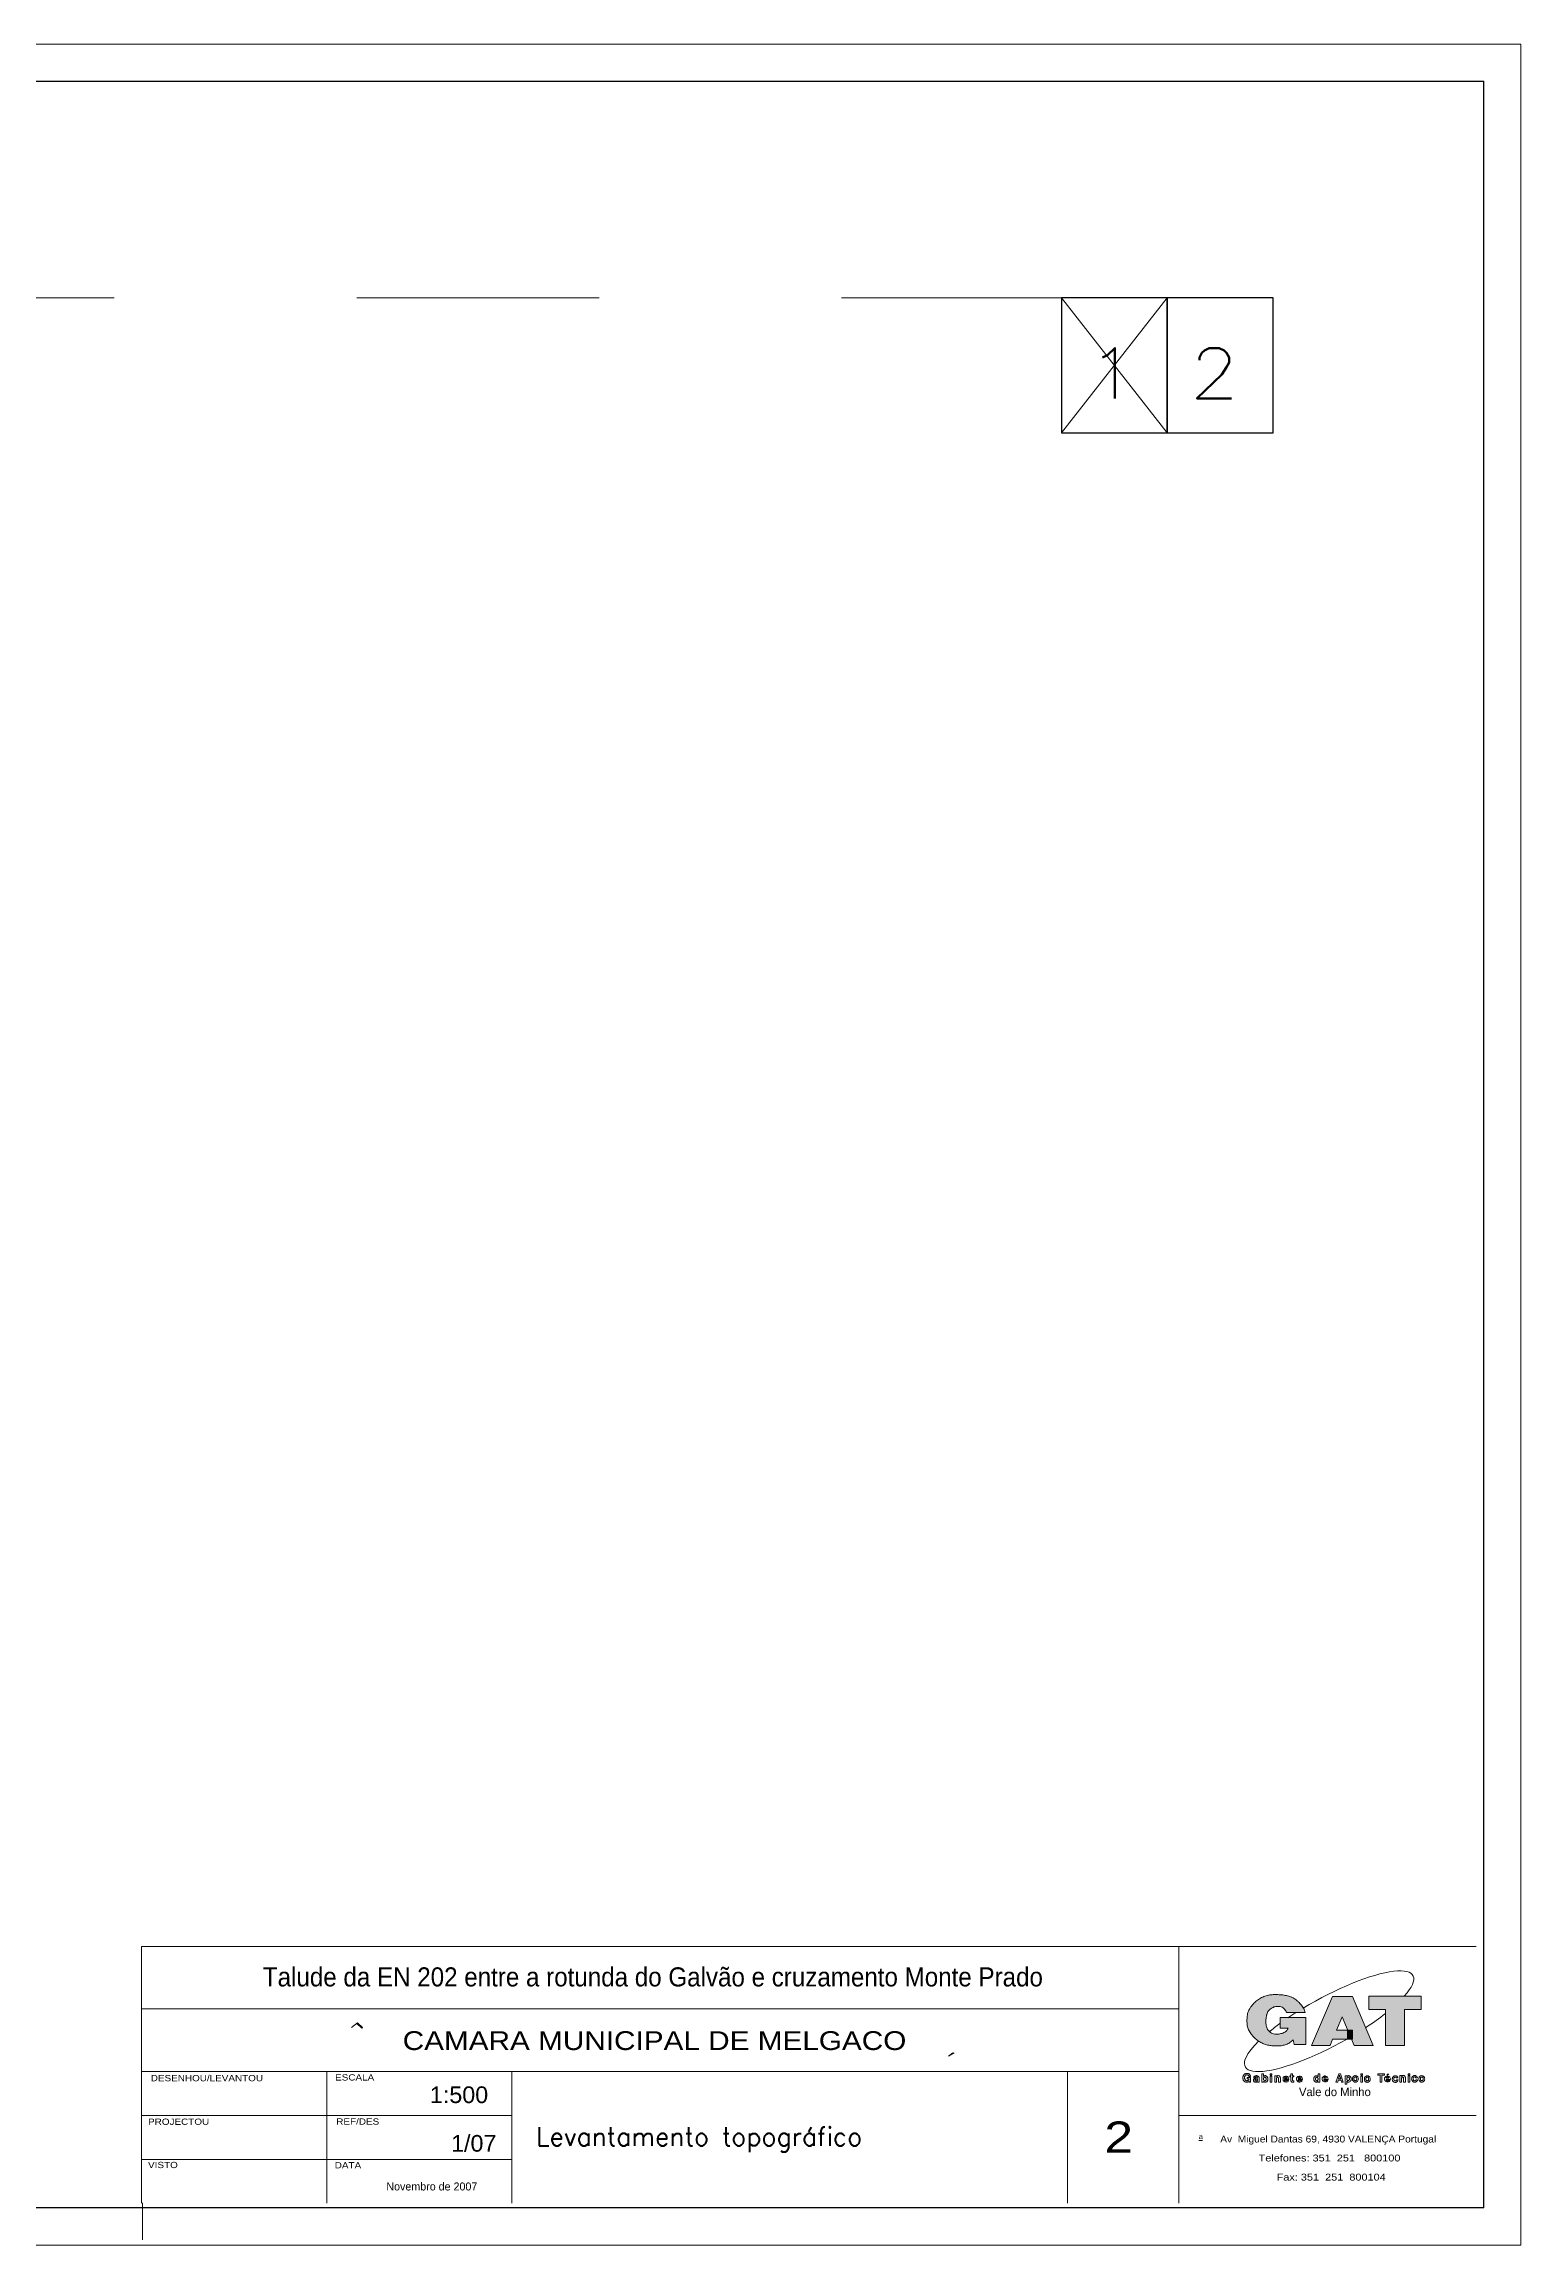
# Model space of a CAD drawing. Header units: millimetres. Extents: x -16 to 1007, y 828 to 1356.
# Drawn here: x 400.1 to 499.8, y 828 to 976.5 of the extents above; entities that cross this region are included whole.
import ezdxf
from ezdxf.enums import TextEntityAlignment as Align

# ---------------------------------------------------------------- set-up
doc = ezdxf.new("R2010")
doc.units = ezdxf.units.MM
doc.header["$LTSCALE"] = 4
for name, pattern in [('CONTINUOUS1', [0, 0, 0]), ('DASHED', [0.75, 0.5, -0.25]), ('DGN2', [8.182077, 4.091038, -4.091038])]:
    doc.linetypes.add(name, pattern=pattern)
doc.layers.get('0').update_dxf_attribs({"linetype": 'CONTINUOUS1', "lineweight": 0})
doc.layers.add('1', color=1, linetype='DASHED', lineweight=0, true_color=0xff0000)
for name, color, linetype, lineweight in [('Level 1', 7, 'Continuous', 0), ('Level 17', 7, 'Continuous', 0), ('Level 20', 7, 'Continuous', 0), ('Level 22', 7, 'Continuous', 0), ('Level 63', 7, 'Continuous', 0)]:
    doc.layers.add(name, color=color, linetype=linetype, lineweight=lineweight)
doc.styles.get("Standard").update_dxf_attribs({"font": 'txt_____.ttf'})
doc.styles.add('StyleArial', font='ARIAL.TTF')
doc.styles.add('Styledgn002', font='dgn002.shx')
doc.styles.add('Styledgn008', font='dgn008.shx')
doc.styles.add('Styledgn032', font='dgn032.shx')
doc.styles.add('Styledgn042', font='dgn042.shx')

# ---------------------------------------------------------------- blocks, each defined once
blk = doc.blocks.new('anonymous34')
at = {"layer": '1', "color": 7, "linetype": 'Continuous', "lineweight": 0}
for p, q in [((0, 4.55), (-7.14, -4.55)), ((-7.14, 4.55), (0, -4.55))]:
    blk.add_line(p, q, dxfattribs=at)
at = {"layer": '1', "color": 7, "linetype": 'Continuous', "lineweight": 30}
for points in [[(0, 4.55), (-7.14, 4.55), (-7.14, -4.55), (0, -4.55), (0, 4.55)], [(7.14, 4.55), (0, 4.55), (0, -4.55), (7.14, -4.55), (7.14, 4.55)]]:
    blk.add_lwpolyline(points, close=True, dxfattribs=at)
at = {"layer": '1', "color": 7, "linetype": 'Continuous', "lineweight": 30, "width": 1.146576}
for s, p in [('1', (-3.7, -2.23)), ('2', (3.17, -2.23))]:
    blk.add_text(s, height=3.4, dxfattribs=at).set_placement(p, align=Align.CENTER)
blk = doc.blocks.new('anonymous36')
at = {"layer": 'Level 22', "color": 5, "linetype": 'Continuous', "lineweight": 0, "true_color": 0x0000ff}
for p, q in [((0.56, 0.77), (0.56, 1.66)), ((-0.56, -1.66), (-0.56, 0.77)), ((-0.56, 0.77), (0.56, 0.77))]:
    blk.add_line(p, q, dxfattribs=at)

msp = doc.modelspace()

# ---------------------------------------------------------------- hatches: boundary and pattern name
at = {"layer": 'Level 22', "linetype": 'CONTINUOUS1', "true_color": 0xff0000}
msp.add_hatch(color=1, dxfattribs=at).paths.add_polyline_path([(485.2, 843.67), (485.18, 843.74), (485.17, 843.77), (485.15, 843.82), (485.12, 843.9), (485.08, 843.97), (485.04, 844.04), (485, 844.1), (484.95, 844.17), (484.89, 844.23), (484.84, 844.29), (484.78, 844.36), (484.75, 844.38), (484.72, 844.42), (484.66, 844.47), (484.59, 844.53), (484.53, 844.57), (484.46, 844.62), (484.39, 844.66), (484.32, 844.69), (484.25, 844.72), (484.24, 844.73), (484.16, 844.75), (484.09, 844.78), (484.01, 844.8), (483.93, 844.82), (483.85, 844.83), (483.77, 844.85), (483.75, 844.85), (483.69, 844.86), (483.61, 844.87), (483.53, 844.88), (483.45, 844.88), (483.36, 844.89), (483.28, 844.89), (483.25, 844.89), (483.2, 844.89), (483.12, 844.89), (483.04, 844.89), (482.96, 844.88), (482.88, 844.87), (482.8, 844.86), (482.75, 844.85), (482.72, 844.84), (482.64, 844.82), (482.56, 844.8), (482.48, 844.78), (482.41, 844.75), (482.33, 844.72), (482.26, 844.68), (482.25, 844.68), (482.18, 844.64), (482.11, 844.6), (482.04, 844.56), (481.98, 844.51), (481.91, 844.46), (481.85, 844.41), (481.82, 844.38), (481.79, 844.35), (481.73, 844.3), (481.68, 844.24), (481.62, 844.17), (481.57, 844.11), (481.53, 844.05), (481.48, 843.98), (481.47, 843.96), (481.44, 843.9), (481.4, 843.83), (481.36, 843.76), (481.33, 843.68), (481.31, 843.6), (481.3, 843.54), (481.3, 843.52), (481.29, 843.44), (481.28, 843.36), (481.27, 843.28), (481.26, 843.2), (481.25, 843.12), (481.26, 843.05), (481.27, 842.98), (481.27, 842.91), (481.28, 842.84), (481.29, 842.78), (481.29, 842.77), (481.3, 842.7), (481.32, 842.64), (481.35, 842.57), (481.38, 842.51), (481.41, 842.44), (481.45, 842.38), (481.46, 842.36), (481.49, 842.32), (481.53, 842.26), (481.57, 842.2), (481.61, 842.15), (481.65, 842.1), (481.7, 842.04), (481.75, 841.99), (481.8, 841.94), (481.81, 841.93), (481.85, 841.9), (481.91, 841.85), (481.96, 841.81), (482.02, 841.77), (482.08, 841.73), (482.14, 841.69), (482.2, 841.66), (482.24, 841.64), (482.26, 841.62), (482.33, 841.59), (482.39, 841.57), (482.46, 841.54), (482.53, 841.52), (482.59, 841.5), (482.66, 841.48), (482.73, 841.47), (482.74, 841.47), (482.8, 841.46), (482.87, 841.45), (482.94, 841.44), (483.01, 841.43), (483.08, 841.43), (483.15, 841.43), (483.22, 841.43), (483.24, 841.43), (483.29, 841.43), (483.36, 841.43), (483.43, 841.43), (483.5, 841.44), (483.57, 841.44), (483.64, 841.45), (483.71, 841.47), (483.75, 841.47), (483.78, 841.48), (483.85, 841.5), (483.92, 841.52), (483.99, 841.55), (484.05, 841.58), (484.11, 841.61), (484.17, 841.65), (484.23, 841.69), (484.25, 841.71), (484.28, 841.74), (484.33, 841.79), (484.38, 841.84), (484.45, 841.51), (485.25, 841.51), (485.25, 843.33), (483.5, 843.33), (483.5, 842.61), (484.05, 842.61), (484.01, 842.55), (483.97, 842.5), (483.95, 842.47), (483.93, 842.44), (483.88, 842.39), (483.82, 842.36), (483.75, 842.32), (483.69, 842.29), (483.64, 842.27), (483.62, 842.27), (483.56, 842.25), (483.49, 842.23), (483.42, 842.22), (483.35, 842.21), (483.28, 842.21), (483.21, 842.21), (483.14, 842.22), (483.06, 842.24), (482.99, 842.26), (482.93, 842.29), (482.86, 842.33), (482.83, 842.35), (482.8, 842.38), (482.75, 842.43), (482.7, 842.48), (482.66, 842.54), (482.63, 842.6), (482.61, 842.66), (482.6, 842.69), (482.59, 842.73), (482.57, 842.8), (482.56, 842.87), (482.55, 842.94), (482.55, 843.01), (482.55, 843.07), (482.55, 843.12), (482.55, 843.14), (482.55, 843.21), (482.56, 843.28), (482.57, 843.35), (482.58, 843.42), (482.59, 843.49), (482.6, 843.53), (482.61, 843.55), (482.63, 843.62), (482.65, 843.68), (482.68, 843.74), (482.73, 843.8), (482.73, 843.8), (482.79, 843.86), (482.84, 843.91), (482.9, 843.95), (482.96, 843.99), (483.03, 844.02), (483.09, 844.05), (483.15, 844.07), (483.21, 844.08), (483.25, 844.09), (483.28, 844.09), (483.35, 844.09), (483.42, 844.09), (483.5, 844.08), (483.57, 844.06), (483.64, 844.03), (483.7, 844), (483.76, 843.95), (483.8, 843.9), (483.8, 843.9), (483.84, 843.84), (483.88, 843.78), (483.91, 843.72), (483.95, 843.67), (485.2, 843.67)])
at = {"layer": 'Level 22', "linetype": 'CONTINUOUS1', "true_color": 0xffff00}
for points in [[(487.7, 843.39), (488.5, 841.45), (489.78, 841.45), (488.4, 844.76), (487.05, 844.76), (485.63, 841.45), (486.88, 841.45), (487.03, 841.87), (488.3, 841.87), (488.3, 841.87), (488.05, 842.48), (487.3, 842.48)], [(488.05, 842.48), (488.39, 842.48), (488.39, 841.87), (488.05, 841.87)]]:
    msp.add_hatch(color=2, dxfattribs=at).paths.add_polyline_path(points)
at = {"layer": 'Level 22', "linetype": 'CONTINUOUS1', "true_color": 0x00ff00}
msp.add_hatch(color=3, dxfattribs=at).paths.add_polyline_path([(489.49, 844.78), (493.02, 844.78), (493.02, 843.89), (491.89, 843.89), (491.89, 841.46), (490.62, 841.46), (490.62, 843.89), (489.49, 843.89)])

# ---------------------------------------------------------------- linework, layer by layer
at = {"layer": '1', "linetype": 'DGN2', "lineweight": 0}
msp.add_line((388.45, 959.36), (483.03, 959.36), dxfattribs=at)
at = {"layer": 'Level 1', "color": 7, "linetype": 'Continuous', "lineweight": 0}
msp.add_line((406.72, 828.34), (406.72, 829.53), dxfattribs=at)
at = {"layer": 'Level 17', "color": 7, "linetype": 'Continuous', "lineweight": 0}
for p, q in [((499.76, 976.49), (-16.2, 976.49)), ((499.76, 827.99), (499.76, 976.49))]:
    msp.add_line(p, q, dxfattribs=at)
msp.add_lwpolyline([(499.76, 827.99), (-16.2, 827.99)], dxfattribs=at)
at = {"layer": 'Level 20', "color": 7, "linetype": 'Continuous', "lineweight": 0}
msp.add_line((499.76, 827.99), (499.76, 976.49), dxfattribs=at)
at = {"layer": 'Level 22', "color": 7, "linetype": 'Continuous', "lineweight": 30}
for p in [(194.76, 973.99), (497.26, 830.49)]:
    msp.add_line(p, (497.26, 973.99), dxfattribs=at)
at = {"layer": 'Level 22', "color": 7, "linetype": 'Continuous', "lineweight": 13}
for p, q in [((406.66, 848.14), (496.73, 848.14)), ((406.66, 830.82), (406.66, 848.14)), ((420.83, 842.66), (421.24, 842.98)), ((421.19, 842.94), (421.53, 842.63)), ((421.24, 842.98), (421.58, 842.66)), ((421.53, 842.63), (421.57, 842.67)), ((461.13, 840.74), (461.41, 840.96)), ((461.13, 840.74), (461.5, 840.95))]:
    msp.add_line(p, q, dxfattribs=at)
at = {"layer": 'Level 22', "color": 7, "linetype": 'Continuous', "lineweight": 0}
for p, q in [((476.66, 830.82), (476.66, 848.14)), ((406.66, 843.92), (476.66, 843.92)), ((406.66, 839.69), (476.66, 839.69)), ((419.16, 830.82), (419.16, 839.69)), ((431.66, 830.82), (431.66, 839.69)), ((469.16, 830.82), (469.16, 839.69)), ((481.39, 839.03), (481.41, 839.06)), ((481.39, 839.02), (481.39, 839.03)), ((490.72, 839.52), (490.72, 839.44)), ((490.72, 839.44), (490.85, 839.52)), ((490.72, 839.52), (490.85, 839.52)), ((481.25, 838.97), (481.26, 838.97)), ((481.26, 838.97), (481.29, 838.98)), ((481.29, 838.98), (481.31, 838.98)), ((481.31, 838.98), (481.32, 838.98)), ((481.32, 838.98), (481.33, 838.99)), ((481.33, 838.99), (481.34, 838.99)), ((481.34, 838.99), (481.35, 839)), ((481.35, 839), (481.36, 839.01)), ((481.36, 839.01), (481.38, 839.02)), ((481.38, 839.02), (481.39, 839.02)), ((406.66, 836.73), (431.66, 836.73)), ((476.66, 836.73), (496.73, 836.73)), ((478.02, 835.05), (478.27, 835.05)), ((406.66, 833.77), (431.66, 833.77))]:
    msp.add_line(p, q, dxfattribs=at)
at = {"layer": 'Level 22', "color": 5, "linetype": 'Continuous', "lineweight": 0, "true_color": 0x0000ff}
for p, q in [((489.49, 843.89), (489.49, 844.78)), ((490.62, 843.89), (489.49, 843.89)), ((490.62, 841.46), (490.62, 843.89))]:
    msp.add_line(p, q, dxfattribs=at)
at = {"layer": 'Level 22', "color": 1, "linetype": 'Continuous', "lineweight": 0, "true_color": 0xff0000}
msp.add_lwpolyline([(485.2, 843.67), (485.18, 843.74), (485.17, 843.77), (485.15, 843.82), (485.12, 843.9), (485.08, 843.97), (485.04, 844.04), (485, 844.1), (484.95, 844.17), (484.89, 844.23), (484.84, 844.29), (484.78, 844.36), (484.75, 844.38), (484.72, 844.42), (484.66, 844.47), (484.59, 844.53), (484.53, 844.57), (484.46, 844.62), (484.39, 844.66), (484.32, 844.69), (484.25, 844.72), (484.24, 844.73), (484.16, 844.75), (484.09, 844.78), (484.01, 844.8), (483.93, 844.82), (483.85, 844.83), (483.77, 844.85), (483.75, 844.85), (483.69, 844.86), (483.61, 844.87), (483.53, 844.88), (483.45, 844.88), (483.36, 844.89), (483.28, 844.89), (483.25, 844.89), (483.2, 844.89), (483.12, 844.89), (483.04, 844.89), (482.96, 844.88), (482.88, 844.87), (482.8, 844.86), (482.75, 844.85), (482.72, 844.84), (482.64, 844.82), (482.56, 844.8), (482.48, 844.78), (482.41, 844.75), (482.33, 844.72), (482.26, 844.68), (482.25, 844.68), (482.18, 844.64), (482.11, 844.6), (482.04, 844.56), (481.98, 844.51), (481.91, 844.46), (481.85, 844.41), (481.82, 844.38), (481.79, 844.35), (481.73, 844.3), (481.68, 844.24), (481.62, 844.17), (481.57, 844.11), (481.53, 844.05), (481.48, 843.98), (481.47, 843.96), (481.44, 843.9), (481.4, 843.83), (481.36, 843.76), (481.33, 843.68), (481.31, 843.6), (481.3, 843.54), (481.3, 843.52), (481.29, 843.44), (481.28, 843.36), (481.27, 843.28), (481.26, 843.2), (481.25, 843.12), (481.25, 843.12), (481.25, 843.12), (481.25, 843.12), (481.26, 843.05), (481.27, 842.98), (481.27, 842.91), (481.28, 842.84), (481.29, 842.78), (481.29, 842.77), (481.3, 842.7), (481.32, 842.64), (481.35, 842.57), (481.38, 842.51), (481.41, 842.44), (481.45, 842.38), (481.46, 842.36), (481.49, 842.32), (481.53, 842.26), (481.57, 842.2), (481.61, 842.15), (481.65, 842.1), (481.7, 842.04), (481.75, 841.99), (481.8, 841.94), (481.81, 841.93), (481.85, 841.9), (481.91, 841.85), (481.96, 841.81), (482.02, 841.77), (482.08, 841.73), (482.14, 841.69), (482.2, 841.66), (482.24, 841.64), (482.26, 841.62), (482.33, 841.59), (482.39, 841.57), (482.46, 841.54), (482.53, 841.52), (482.59, 841.5), (482.66, 841.48), (482.73, 841.47), (482.74, 841.47), (482.8, 841.46), (482.87, 841.45), (482.94, 841.44), (483.01, 841.43), (483.08, 841.43), (483.15, 841.43), (483.22, 841.43), (483.24, 841.43), (483.29, 841.43), (483.36, 841.43), (483.43, 841.43), (483.5, 841.44), (483.57, 841.44), (483.64, 841.45), (483.71, 841.47), (483.75, 841.47), (483.78, 841.48), (483.85, 841.5), (483.92, 841.52), (483.99, 841.55), (484.05, 841.58), (484.11, 841.61), (484.17, 841.65), (484.23, 841.69), (484.25, 841.71), (484.28, 841.74), (484.33, 841.79), (484.38, 841.84), (484.38, 841.84), (484.38, 841.84), (484.38, 841.84), (484.45, 841.51), (485.25, 841.51), (485.25, 843.33), (483.5, 843.33), (483.5, 842.61), (484.05, 842.61), (484.01, 842.55), (483.97, 842.5), (483.95, 842.47), (483.93, 842.44), (483.88, 842.39), (483.82, 842.36), (483.75, 842.32), (483.69, 842.29), (483.64, 842.27), (483.62, 842.27), (483.56, 842.25), (483.49, 842.23), (483.42, 842.22), (483.35, 842.21), (483.28, 842.21), (483.21, 842.21), (483.14, 842.22), (483.06, 842.24), (482.99, 842.26), (482.93, 842.29), (482.86, 842.33), (482.83, 842.35), (482.8, 842.38), (482.75, 842.43), (482.7, 842.48), (482.66, 842.54), (482.63, 842.6), (482.61, 842.66), (482.6, 842.69), (482.59, 842.73), (482.57, 842.8), (482.56, 842.87), (482.55, 842.94), (482.55, 843.01), (482.55, 843.07), (482.55, 843.12), (482.55, 843.14), (482.55, 843.21), (482.56, 843.28), (482.57, 843.35), (482.58, 843.42), (482.59, 843.49), (482.6, 843.53), (482.61, 843.55), (482.63, 843.62), (482.65, 843.68), (482.68, 843.74), (482.73, 843.8), (482.73, 843.8), (482.79, 843.86), (482.84, 843.91), (482.9, 843.95), (482.96, 843.99), (483.03, 844.02), (483.09, 844.05), (483.15, 844.07), (483.21, 844.08), (483.25, 844.09), (483.28, 844.09), (483.35, 844.09), (483.42, 844.09), (483.5, 844.08), (483.57, 844.06), (483.64, 844.03), (483.7, 844), (483.76, 843.95), (483.8, 843.9), (483.8, 843.9), (483.84, 843.84), (483.88, 843.78), (483.91, 843.72), (483.95, 843.67), (483.95, 843.67), (483.95, 843.67), (483.95, 843.67), (485.2, 843.67)], close=True, dxfattribs=at)
at = {"layer": 'Level 22', "color": 2, "linetype": 'Continuous', "lineweight": 0, "true_color": 0xffff00}
for points in [[(487.7, 843.39), (488.5, 841.45), (489.78, 841.45), (488.4, 844.76), (487.05, 844.76), (485.63, 841.45), (486.88, 841.45), (487.03, 841.87), (488.3, 841.87), (488.3, 841.87), (488.05, 842.48), (487.3, 842.48)], [(488.05, 842.48), (488.39, 842.48), (488.39, 841.87), (488.05, 841.87), (488.05, 842.48)]]:
    msp.add_lwpolyline(points, close=True, dxfattribs=at)
at = {"layer": 'Level 22', "color": 3, "linetype": 'Continuous', "lineweight": 0, "true_color": 0x00ff00}
msp.add_lwpolyline([(489.49, 844.78), (493.02, 844.78), (493.02, 843.89), (491.89, 843.89), (491.89, 841.46), (490.62, 841.46), (490.62, 843.89), (489.49, 843.89)], close=True, dxfattribs=at)
at = {"layer": 'Level 22', "color": 7, "linetype": 'Continuous', "lineweight": 0}
for points in [[(481.25, 839.57), (481.2, 839.56), (481.18, 839.56), (481.17, 839.55), (481.14, 839.55), (481.14, 839.54), (481.12, 839.53), (481.11, 839.52), (481.1, 839.51), (481.09, 839.51), (481.06, 839.48), (481.05, 839.46), (481.04, 839.45), (481.03, 839.43), (481.02, 839.41), (481.01, 839.38), (481, 839.36), (480.99, 839.33), (480.99, 839.31), (480.98, 839.28), (480.98, 839.27)], [(480.98, 839.27), (480.98, 839.25), (480.99, 839.23), (480.99, 839.2), (481, 839.19), (481, 839.17), (481.01, 839.15), (481.02, 839.13), (481.02, 839.11), (481.03, 839.1), (481.05, 839.07), (481.06, 839.07), (481.09, 839.03), (481.1, 839.02), (481.12, 839.01), (481.14, 839), (481.14, 838.99), (481.16, 838.99), (481.17, 838.98), (481.18, 838.98), (481.2, 838.98), (481.23, 838.97), (481.25, 838.97)], [(481.25, 839.48), (481.24, 839.48), (481.22, 839.47), (481.2, 839.46), (481.18, 839.46), (481.18, 839.45), (481.17, 839.44), (481.16, 839.43), (481.15, 839.43), (481.14, 839.41), (481.13, 839.38), (481.12, 839.37), (481.12, 839.35), (481.11, 839.33), (481.11, 839.32), (481.11, 839.3), (481.11, 839.29), (481.11, 839.28)], [(481.25, 839.07), (481.24, 839.07), (481.22, 839.08), (481.2, 839.09), (481.18, 839.1), (481.18, 839.1), (481.17, 839.11), (481.16, 839.12), (481.15, 839.12), (481.14, 839.15), (481.13, 839.17), (481.12, 839.19), (481.12, 839.2), (481.11, 839.22), (481.11, 839.24), (481.11, 839.25), (481.11, 839.27), (481.11, 839.28)], [(481.26, 839.57), (481.24, 839.57)], [(481.25, 839.48), (481.27, 839.48), (481.3, 839.47), (481.32, 839.46), (481.35, 839.45), (481.35, 839.44), (481.36, 839.43), (481.38, 839.42), (481.39, 839.4), (481.39, 839.37)], [(481.25, 839.07), (481.27, 839.07), (481.3, 839.08), (481.31, 839.08), (481.33, 839.09), (481.35, 839.11), (481.36, 839.11), (481.38, 839.13), (481.39, 839.14), (481.4, 839.17), (481.4, 839.18), (481.41, 839.2)], [(481.26, 839.57), (481.28, 839.57), (481.32, 839.56), (481.34, 839.56), (481.37, 839.55), (481.38, 839.55), (481.39, 839.54), (481.41, 839.53), (481.43, 839.51), (481.43, 839.51), (481.44, 839.5), (481.45, 839.49), (481.47, 839.47), (481.48, 839.46), (481.49, 839.42), (481.5, 839.41), (481.5, 839.4), (481.51, 839.37)], [(481.41, 839.06), (481.42, 838.98), (481.51, 838.98), (481.51, 839.29), (481.27, 839.29), (481.27, 839.2), (481.41, 839.2)], [(481.39, 839.37), (481.51, 839.37)], [(481.83, 839.27), (481.83, 839.29), (481.84, 839.31), (481.85, 839.32), (481.87, 839.33), (481.89, 839.33), (481.9, 839.33), (481.92, 839.33), (481.93, 839.33), (481.95, 839.32), (481.96, 839.3), (481.97, 839.29), (481.97, 839.27), (481.96, 839.26), (481.95, 839.25), (481.94, 839.24), (481.93, 839.24), (481.91, 839.24), (481.89, 839.24), (481.86, 839.24), (481.84, 839.24), (481.83, 839.23), (481.8, 839.22), (481.78, 839.21), (481.76, 839.2), (481.74, 839.19), (481.72, 839.17), (481.71, 839.15), (481.7, 839.13), (481.7, 839.1), (481.7, 839.08), (481.71, 839.07), (481.72, 839.05), (481.73, 839.03), (481.74, 839.02), (481.76, 839.01), (481.77, 838.99), (481.79, 838.98)], [(481.73, 839.28), (481.73, 839.3), (481.74, 839.33), (481.76, 839.35), (481.77, 839.37), (481.79, 839.38), (481.82, 839.4), (481.85, 839.41), (481.88, 839.42), (481.9, 839.42), (481.93, 839.42), (481.94, 839.41), (481.96, 839.41), (481.98, 839.4), (482, 839.39), (482.02, 839.38), (482.03, 839.37), (482.05, 839.35), (482.06, 839.34), (482.07, 839.32), (482.08, 839.3), (482.08, 839.28), (482.08, 839.27), (482.08, 839.26)], [(481.73, 839.28), (481.83, 839.27)], [(481.79, 838.98), (481.81, 838.98), (481.84, 838.97), (481.86, 838.97), (481.89, 838.97), (481.92, 838.98), (481.94, 839), (481.96, 839.01), (481.98, 839.03)], [(481.86, 839.16), (481.85, 839.16), (481.84, 839.15), (481.82, 839.14), (481.82, 839.13), (481.81, 839.11), (481.82, 839.09), (481.82, 839.08), (481.83, 839.07), (481.85, 839.07), (481.86, 839.06), (481.88, 839.06), (481.9, 839.06), (481.93, 839.07), (481.94, 839.08), (481.96, 839.1), (481.97, 839.11), (481.97, 839.13)], [(481.86, 839.16), (481.96, 839.19)], [(481.98, 839.2), (481.97, 839.19), (481.96, 839.19)], [(481.98, 839.2), (481.97, 839.13)], [(481.98, 839.03), (481.98, 838.98), (482.1, 838.98)], [(482.08, 839.26), (482.08, 839.02)], [(482.27, 839.55), (482.27, 838.98), (482.38, 838.98), (482.39, 839.02)], [(482.27, 839.55), (482.38, 839.55), (482.38, 839.35)], [(482.38, 839.35), (482.39, 839.36), (482.39, 839.37), (482.42, 839.39), (482.43, 839.4), (482.44, 839.4), (482.45, 839.41), (482.47, 839.41), (482.49, 839.42), (482.51, 839.42), (482.53, 839.41), (482.55, 839.41), (482.58, 839.39), (482.59, 839.39), (482.6, 839.37)], [(482.47, 839.32), (482.48, 839.32), (482.5, 839.31), (482.52, 839.3), (482.52, 839.3), (482.53, 839.29), (482.54, 839.28), (482.55, 839.26), (482.56, 839.24), (482.56, 839.23), (482.56, 839.2), (482.56, 839.2), (482.56, 839.19), (482.56, 839.19), (482.56, 839.15), (482.56, 839.14), (482.55, 839.13), (482.55, 839.12), (482.54, 839.11), (482.54, 839.11), (482.52, 839.08), (482.5, 839.07), (482.48, 839.07), (482.48, 839.07), (482.47, 839.07), (482.45, 839.07), (482.44, 839.08), (482.41, 839.11), (482.4, 839.12), (482.4, 839.13), (482.39, 839.14), (482.39, 839.16), (482.39, 839.18), (482.39, 839.19), (482.39, 839.19), (482.39, 839.2), (482.39, 839.2), (482.39, 839.2), (482.39, 839.21), (482.39, 839.23), (482.39, 839.24), (482.4, 839.26), (482.4, 839.27), (482.42, 839.29), (482.44, 839.3), (482.45, 839.31), (482.47, 839.32)], [(482.68, 839.23), (482.68, 839.21), (482.68, 839.2), (482.68, 839.2), (482.68, 839.19), (482.68, 839.18), (482.68, 839.18), (482.68, 839.17), (482.68, 839.14), (482.67, 839.12), (482.67, 839.11), (482.66, 839.09), (482.65, 839.07), (482.64, 839.05), (482.62, 839.02), (482.6, 839.01), (482.58, 839), (482.57, 838.99), (482.56, 838.99), (482.56, 838.98), (482.54, 838.98), (482.51, 838.98), (482.5, 838.98), (482.47, 838.98), (482.45, 838.98), (482.44, 838.99), (482.43, 838.99), (482.42, 839), (482.41, 839.01), (482.39, 839.02)], [(482.6, 839.37), (482.62, 839.36), (482.63, 839.35), (482.63, 839.35), (482.64, 839.34), (482.64, 839.33), (482.64, 839.33), (482.65, 839.32), (482.65, 839.31), (482.66, 839.3), (482.66, 839.29), (482.67, 839.28), (482.67, 839.26), (482.68, 839.24), (482.68, 839.24), (482.68, 839.23)], [(482.84, 839.45), (482.95, 839.45), (482.95, 839.54), (482.84, 839.54), (482.84, 839.45)], [(482.84, 838.97), (482.84, 839.39), (482.95, 839.39), (482.95, 838.97), (482.84, 838.97)], [(483.14, 838.97), (483.14, 839.4), (483.25, 839.4)], [(483.14, 838.97), (483.26, 838.97), (483.26, 839.22)], [(483.52, 839.23), (483.52, 839.26), (483.52, 839.28), (483.51, 839.3), (483.51, 839.32), (483.5, 839.34), (483.49, 839.36), (483.48, 839.37), (483.47, 839.39), (483.45, 839.4), (483.45, 839.4), (483.44, 839.4), (483.42, 839.41), (483.41, 839.41), (483.38, 839.42), (483.37, 839.42), (483.37, 839.42), (483.36, 839.42), (483.33, 839.41), (483.31, 839.4), (483.3, 839.4), (483.29, 839.39), (483.25, 839.36)], [(483.25, 839.36), (483.25, 839.4)], [(483.26, 839.22), (483.26, 839.22), (483.26, 839.23), (483.26, 839.23), (483.27, 839.26), (483.27, 839.27), (483.28, 839.27), (483.28, 839.28), (483.3, 839.31), (483.31, 839.31), (483.33, 839.31), (483.33, 839.31), (483.33, 839.31), (483.34, 839.31), (483.35, 839.31), (483.36, 839.31), (483.38, 839.28), (483.39, 839.27), (483.4, 839.25), (483.4, 839.23), (483.4, 839.22), (483.4, 839.22)], [(483.52, 838.97), (483.4, 838.97), (483.4, 839.22)], [(483.52, 838.97), (483.52, 839.23)], [(483.72, 839.29), (483.7, 839.26), (483.7, 839.21), (483.7, 839.17), (483.7, 839.13), (483.72, 839.09), (483.74, 839.06), (483.77, 839.03), (483.8, 839), (483.84, 838.99), (483.88, 838.98), (483.92, 838.98), (483.96, 838.99), (484, 839.01), (484.04, 839.03), (484.06, 839.06), (484.08, 839.09)], [(483.72, 839.29), (483.75, 839.33), (483.78, 839.35), (483.82, 839.37), (483.86, 839.39), (483.9, 839.39), (483.94, 839.38), (483.98, 839.36)], [(483.8, 839.15), (484.09, 839.15)], [(483.98, 839.1), (483.96, 839.09), (483.95, 839.08), (483.94, 839.07), (483.91, 839.06), (483.89, 839.06), (483.87, 839.06), (483.86, 839.06), (483.84, 839.08), (483.83, 839.09), (483.82, 839.1), (483.81, 839.12), (483.8, 839.14), (483.8, 839.15)], [(483.98, 839.23), (483.97, 839.25), (483.97, 839.27), (483.95, 839.28), (483.94, 839.3), (483.92, 839.31), (483.91, 839.31), (483.89, 839.31), (483.88, 839.31), (483.87, 839.31), (483.86, 839.31), (483.85, 839.3), (483.84, 839.3), (483.83, 839.29), (483.83, 839.28), (483.82, 839.27), (483.81, 839.26), (483.81, 839.24), (483.81, 839.23)], [(483.81, 839.23), (483.98, 839.23)], [(483.98, 839.36), (484.01, 839.35)], [(483.98, 839.1), (484.08, 839.09)], [(484.01, 839.35), (484.04, 839.31), (484.06, 839.28), (484.08, 839.24), (484.09, 839.19), (484.09, 839.15)], [(484.23, 839.33), (484.17, 839.33), (484.17, 839.4), (484.23, 839.4), (484.23, 839.54)], [(484.23, 839.33), (484.23, 839.07)], [(484.23, 839.07), (484.24, 839.05), (484.24, 839.04), (484.25, 839.02), (484.25, 839.01), (484.27, 839), (484.28, 838.99), (484.3, 838.98), (484.33, 838.97)], [(484.24, 839.54), (484.34, 839.54), (484.34, 839.4), (484.42, 839.4), (484.42, 839.33), (484.34, 839.33), (484.34, 839.13)], [(484.4, 839.06), (484.38, 839.06), (484.37, 839.07), (484.36, 839.08), (484.35, 839.09), (484.34, 839.11), (484.34, 839.13)], [(484.4, 839.06), (484.43, 839.06)], [(484.43, 839.06), (484.43, 838.97)], [(484.64, 839.29), (484.62, 839.26), (484.62, 839.21), (484.62, 839.17), (484.62, 839.13), (484.64, 839.09), (484.66, 839.06), (484.69, 839.03), (484.72, 839.01), (484.76, 838.99), (484.8, 838.98), (484.84, 838.98), (484.88, 838.99), (484.92, 839.01), (484.96, 839.03), (484.98, 839.06), (485, 839.09)], [(484.64, 839.29), (484.67, 839.33), (484.7, 839.35), (484.74, 839.37), (484.78, 839.39), (484.82, 839.39), (484.86, 839.38), (484.9, 839.36)], [(484.72, 839.15), (485.01, 839.15)], [(484.9, 839.1), (484.88, 839.09), (484.87, 839.08), (484.86, 839.07), (484.83, 839.06), (484.81, 839.06), (484.79, 839.06), (484.78, 839.06), (484.76, 839.08), (484.75, 839.09), (484.74, 839.1), (484.73, 839.12), (484.72, 839.14), (484.72, 839.15)], [(484.9, 839.23), (484.89, 839.25), (484.89, 839.27), (484.87, 839.28), (484.86, 839.3), (484.84, 839.31), (484.83, 839.31), (484.81, 839.31), (484.8, 839.31), (484.79, 839.31), (484.78, 839.31), (484.77, 839.3), (484.76, 839.3), (484.75, 839.29), (484.75, 839.28), (484.74, 839.27), (484.73, 839.26), (484.73, 839.24), (484.73, 839.23)], [(484.73, 839.23), (484.9, 839.23)], [(484.9, 839.36), (484.93, 839.35)], [(484.9, 839.1), (485, 839.09)], [(484.93, 839.35), (484.96, 839.31), (484.98, 839.28), (485, 839.24), (485.01, 839.19), (485.01, 839.15)], [(485.85, 839.37), (485.85, 839.36), (485.84, 839.35), (485.83, 839.35), (485.83, 839.34), (485.82, 839.33), (485.81, 839.33), (485.81, 839.32), (485.81, 839.31), (485.8, 839.3), (485.8, 839.29), (485.79, 839.28), (485.79, 839.26), (485.78, 839.24), (485.78, 839.24), (485.78, 839.23)], [(485.78, 839.23), (485.78, 839.21), (485.78, 839.2), (485.78, 839.2), (485.78, 839.19), (485.78, 839.18), (485.78, 839.18), (485.78, 839.17), (485.78, 839.14), (485.79, 839.12), (485.79, 839.11), (485.8, 839.09), (485.81, 839.07), (485.82, 839.05), (485.84, 839.02), (485.86, 839.01), (485.88, 839), (485.89, 838.99), (485.89, 838.99), (485.9, 838.98), (485.92, 838.98), (485.95, 838.98), (485.96, 838.98), (485.99, 838.98), (486.01, 838.98), (486.02, 838.99), (486.03, 838.99), (486.04, 839), (486.05, 839.01), (486.07, 839.02)], [(485.85, 839.37), (485.88, 839.39), (485.89, 839.4), (485.92, 839.41), (485.93, 839.41), (485.96, 839.41), (485.98, 839.41), (486.01, 839.41), (486.02, 839.4), (486.04, 839.39), (486.06, 839.37), (486.07, 839.36), (486.08, 839.35)], [(485.99, 839.32), (485.98, 839.32), (485.96, 839.31), (485.94, 839.3), (485.94, 839.3), (485.93, 839.29), (485.92, 839.28), (485.91, 839.26), (485.9, 839.24), (485.9, 839.23), (485.89, 839.2), (485.89, 839.2), (485.89, 839.19), (485.89, 839.19), (485.9, 839.15), (485.9, 839.14), (485.91, 839.13), (485.91, 839.12), (485.92, 839.11), (485.92, 839.11), (485.94, 839.08), (485.96, 839.07), (485.98, 839.07), (485.98, 839.07), (485.99, 839.07), (486.01, 839.07), (486.02, 839.08), (486.05, 839.11), (486.06, 839.12), (486.06, 839.13), (486.06, 839.14), (486.07, 839.16), (486.07, 839.18), (486.07, 839.19), (486.07, 839.19), (486.07, 839.2), (486.07, 839.2), (486.07, 839.2), (486.07, 839.21), (486.07, 839.23), (486.06, 839.24), (486.06, 839.26), (486.06, 839.27), (486.04, 839.29), (486.02, 839.3), (486.01, 839.31), (485.99, 839.32)], [(486.18, 839.55), (486.18, 838.98), (486.08, 838.98), (486.07, 839.02)], [(486.18, 839.55), (486.08, 839.55), (486.08, 839.35)], [(486.37, 839.3), (486.35, 839.27), (486.35, 839.22), (486.35, 839.18), (486.35, 839.14), (486.37, 839.1), (486.39, 839.07), (486.42, 839.04), (486.45, 839.02), (486.49, 839), (486.53, 838.99), (486.57, 838.99), (486.61, 839), (486.65, 839.02), (486.68, 839.04), (486.71, 839.07), (486.73, 839.11)], [(486.37, 839.3), (486.4, 839.34), (486.43, 839.37), (486.47, 839.38), (486.51, 839.4), (486.55, 839.4), (486.59, 839.39), (486.63, 839.37)], [(486.45, 839.16), (486.74, 839.16)], [(486.63, 839.11), (486.61, 839.1), (486.6, 839.09), (486.59, 839.08), (486.56, 839.07), (486.54, 839.07), (486.52, 839.07), (486.51, 839.07), (486.49, 839.09), (486.48, 839.1), (486.47, 839.11), (486.46, 839.13), (486.45, 839.15), (486.45, 839.16)], [(486.63, 839.24), (486.62, 839.26), (486.62, 839.28), (486.6, 839.29), (486.59, 839.31), (486.57, 839.32), (486.56, 839.33), (486.54, 839.33), (486.53, 839.33), (486.52, 839.32), (486.51, 839.32), (486.5, 839.31), (486.49, 839.31), (486.48, 839.3), (486.47, 839.29), (486.47, 839.28), (486.46, 839.27), (486.46, 839.25), (486.46, 839.24)], [(486.46, 839.24), (486.63, 839.24)], [(486.63, 839.37), (486.66, 839.36)], [(486.63, 839.11), (486.73, 839.11)], [(486.66, 839.36), (486.69, 839.33), (486.71, 839.29), (486.73, 839.25), (486.74, 839.2), (486.74, 839.16)], [(487.27, 838.98), (487.46, 839.55), (487.59, 839.55), (487.77, 838.98), (487.65, 838.98), (487.62, 839.11), (487.43, 839.11), (487.39, 838.98), (487.27, 838.98)], [(487.52, 839.45), (487.45, 839.2), (487.6, 839.2), (487.52, 839.45)], [(487.89, 838.84), (487.89, 839.41), (488, 839.41), (488.01, 839.37)], [(487.89, 838.84), (488, 838.84), (488, 839.04)], [(488.22, 839.02), (488.21, 839.01), (488.2, 839), (488.19, 839), (488.18, 838.99), (488.14, 838.98), (488.14, 838.98), (488.12, 838.98), (488.1, 838.98), (488.09, 838.98), (488.08, 838.98), (488.07, 838.98), (488.06, 838.99), (488.05, 838.99), (488.04, 839), (488.03, 839.01), (488.02, 839.02), (488.01, 839.02), (488.01, 839.03), (488, 839.04)], [(488.3, 839.16), (488.3, 839.18), (488.3, 839.19), (488.3, 839.2), (488.3, 839.2), (488.3, 839.21), (488.3, 839.21), (488.3, 839.22), (488.3, 839.25), (488.29, 839.27), (488.29, 839.28), (488.28, 839.3), (488.27, 839.32), (488.26, 839.34), (488.24, 839.37), (488.22, 839.38), (488.2, 839.39), (488.19, 839.4), (488.18, 839.4), (488.18, 839.41), (488.16, 839.41), (488.13, 839.42), (488.12, 839.42), (488.09, 839.41), (488.07, 839.41), (488.06, 839.4), (488.05, 839.4), (488.04, 839.39), (488.03, 839.38), (488.01, 839.37)], [(488.09, 839.07), (488.1, 839.07), (488.12, 839.08), (488.14, 839.09), (488.14, 839.09), (488.15, 839.11), (488.16, 839.11), (488.17, 839.13), (488.18, 839.15), (488.18, 839.16), (488.18, 839.19), (488.18, 839.2), (488.18, 839.2), (488.18, 839.2), (488.18, 839.24), (488.18, 839.25), (488.17, 839.26), (488.17, 839.27), (488.16, 839.28), (488.16, 839.29), (488.14, 839.31), (488.12, 839.32), (488.1, 839.32), (488.09, 839.32), (488.09, 839.32), (488.07, 839.32), (488.05, 839.31), (488.03, 839.29), (488.02, 839.27), (488.02, 839.26), (488.01, 839.25), (488.01, 839.23), (488.01, 839.21), (488.01, 839.2), (488.01, 839.2), (488.01, 839.2), (488.01, 839.19), (488.01, 839.19), (488.01, 839.18), (488.01, 839.16), (488.01, 839.15), (488.02, 839.13), (488.02, 839.12), (488.04, 839.11), (488.05, 839.09), (488.07, 839.08), (488.09, 839.07)], [(488.22, 839.02), (488.23, 839.03), (488.24, 839.04), (488.25, 839.04), (488.25, 839.05), (488.26, 839.06), (488.26, 839.07), (488.27, 839.07), (488.27, 839.08), (488.28, 839.09), (488.28, 839.1), (488.29, 839.11), (488.29, 839.13), (488.3, 839.15), (488.3, 839.16), (488.3, 839.16)], [(488.59, 839.42), (488.58, 839.42), (488.55, 839.41), (488.53, 839.41), (488.51, 839.4), (488.48, 839.38), (488.43, 839.34), (488.42, 839.32), (488.41, 839.3), (488.4, 839.28), (488.39, 839.24), (488.39, 839.21), (488.39, 839.18), (488.39, 839.15), (488.4, 839.11), (488.41, 839.09), (488.43, 839.06), (488.47, 839.02), (488.5, 839), (488.51, 838.99), (488.53, 838.98), (488.55, 838.98), (488.58, 838.98), (488.59, 838.98), (488.63, 838.98), (488.64, 838.98), (488.67, 838.99), (488.7, 839.02), (488.72, 839.03), (488.74, 839.06), (488.75, 839.07), (488.76, 839.09), (488.78, 839.13), (488.79, 839.17), (488.79, 839.2), (488.78, 839.24), (488.78, 839.26), (488.76, 839.31), (488.75, 839.32), (488.74, 839.34), (488.72, 839.36), (488.71, 839.37), (488.69, 839.38), (488.68, 839.39), (488.67, 839.4), (488.66, 839.4), (488.64, 839.41), (488.63, 839.41), (488.6, 839.42), (488.59, 839.42)], [(488.59, 839.33), (488.56, 839.32), (488.55, 839.32), (488.54, 839.31), (488.51, 839.29), (488.5, 839.26), (488.5, 839.25), (488.49, 839.24), (488.49, 839.2), (488.49, 839.19), (488.49, 839.16), (488.5, 839.14), (488.51, 839.12), (488.52, 839.11), (488.53, 839.1), (488.54, 839.09), (488.56, 839.08), (488.58, 839.07), (488.59, 839.07), (488.61, 839.08), (488.63, 839.09), (488.66, 839.11), (488.67, 839.13), (488.68, 839.15), (488.68, 839.16), (488.68, 839.19), (488.68, 839.21), (488.68, 839.24), (488.68, 839.25), (488.67, 839.27), (488.66, 839.29), (488.64, 839.31), (488.62, 839.32), (488.61, 839.32), (488.59, 839.33), (488.58, 839.33)], [(488.96, 839.45), (489.07, 839.45), (489.07, 839.54), (488.96, 839.54), (488.96, 839.45)], [(488.96, 838.97), (488.96, 839.39), (489.07, 839.39), (489.07, 838.97), (488.96, 838.97)], [(489.39, 839.4), (489.38, 839.4), (489.35, 839.4), (489.33, 839.4), (489.31, 839.39), (489.28, 839.37), (489.23, 839.33), (489.22, 839.31), (489.21, 839.29), (489.2, 839.27), (489.19, 839.23), (489.19, 839.2), (489.19, 839.17), (489.19, 839.14), (489.2, 839.1), (489.21, 839.08), (489.23, 839.05), (489.27, 839), (489.3, 838.99), (489.31, 838.98), (489.33, 838.97), (489.35, 838.97), (489.38, 838.96), (489.39, 838.96), (489.43, 838.97), (489.44, 838.97), (489.47, 838.98), (489.5, 839), (489.52, 839.02), (489.54, 839.05), (489.55, 839.06), (489.57, 839.08), (489.58, 839.12), (489.59, 839.16), (489.59, 839.19), (489.58, 839.23), (489.58, 839.25), (489.56, 839.3), (489.55, 839.31), (489.54, 839.33), (489.52, 839.35), (489.51, 839.36), (489.49, 839.37), (489.48, 839.38), (489.47, 839.39), (489.46, 839.39), (489.44, 839.4), (489.43, 839.4), (489.4, 839.4), (489.39, 839.4)], [(489.39, 839.31), (489.36, 839.31), (489.35, 839.31), (489.34, 839.3), (489.32, 839.27), (489.3, 839.25), (489.3, 839.24), (489.29, 839.22), (489.29, 839.19), (489.29, 839.18), (489.29, 839.15), (489.3, 839.13), (489.31, 839.11), (489.32, 839.1), (489.33, 839.09), (489.34, 839.08), (489.36, 839.07), (489.38, 839.06), (489.39, 839.06), (489.41, 839.07), (489.43, 839.08), (489.46, 839.1), (489.47, 839.12), (489.48, 839.14), (489.48, 839.15), (489.48, 839.18), (489.48, 839.2), (489.48, 839.22), (489.48, 839.24), (489.47, 839.26), (489.46, 839.27), (489.44, 839.3), (489.42, 839.31), (489.41, 839.31), (489.39, 839.31), (489.38, 839.31)], [(490.09, 839.55), (490.56, 839.55), (490.56, 839.46), (490.38, 839.46), (490.38, 838.98), (490.26, 838.98), (490.26, 839.46), (490.09, 839.46), (490.09, 839.55)], [(490.58, 839.3), (490.56, 839.27), (490.56, 839.22), (490.56, 839.18), (490.56, 839.14), (490.58, 839.1), (490.6, 839.07), (490.63, 839.04), (490.66, 839.02), (490.7, 839), (490.74, 838.99), (490.78, 838.99), (490.82, 839), (490.86, 839.02), (490.89, 839.04), (490.92, 839.07), (490.94, 839.11)], [(490.58, 839.3), (490.61, 839.34), (490.64, 839.37), (490.68, 839.38), (490.72, 839.4), (490.76, 839.4), (490.8, 839.39), (490.84, 839.37)], [(490.66, 839.16), (490.95, 839.16)], [(490.84, 839.11), (490.82, 839.1), (490.81, 839.09), (490.8, 839.08), (490.77, 839.07), (490.75, 839.07), (490.73, 839.07), (490.72, 839.07), (490.7, 839.09), (490.69, 839.1), (490.68, 839.11), (490.67, 839.13), (490.66, 839.15), (490.66, 839.16)], [(490.84, 839.24), (490.83, 839.26), (490.83, 839.28), (490.81, 839.29), (490.8, 839.31), (490.78, 839.32), (490.77, 839.33), (490.75, 839.33), (490.74, 839.33), (490.73, 839.32), (490.72, 839.32), (490.71, 839.31), (490.7, 839.31), (490.69, 839.3), (490.68, 839.29), (490.68, 839.28), (490.67, 839.27), (490.67, 839.25), (490.67, 839.24)], [(490.67, 839.24), (490.84, 839.24)], [(490.84, 839.37), (490.87, 839.36)], [(490.84, 839.11), (490.94, 839.11)], [(490.87, 839.36), (490.9, 839.33), (490.92, 839.29), (490.94, 839.25), (490.95, 839.2), (490.95, 839.16)], [(491.47, 839.26), (491.46, 839.28), (491.46, 839.29), (491.44, 839.31), (491.43, 839.33), (491.42, 839.34), (491.41, 839.35), (491.4, 839.37), (491.38, 839.38), (491.37, 839.39), (491.35, 839.4), (491.33, 839.4), (491.3, 839.41), (491.28, 839.41), (491.25, 839.41), (491.24, 839.41), (491.22, 839.4), (491.2, 839.4), (491.18, 839.39), (491.17, 839.38), (491.15, 839.36), (491.13, 839.35), (491.13, 839.34), (491.11, 839.32), (491.1, 839.31), (491.09, 839.29), (491.09, 839.27), (491.08, 839.25), (491.08, 839.23), (491.07, 839.2), (491.07, 839.16), (491.08, 839.12), (491.09, 839.09), (491.1, 839.07), (491.12, 839.05), (491.13, 839.03), (491.15, 839.01), (491.17, 839), (491.19, 838.98), (491.22, 838.97), (491.25, 838.97), (491.27, 838.96), (491.31, 838.96), (491.33, 838.97), (491.36, 838.98), (491.38, 839), (491.4, 839.01), (491.41, 839.02), (491.42, 839.03), (491.43, 839.05), (491.45, 839.06), (491.46, 839.09), (491.46, 839.1), (491.47, 839.13)], [(491.35, 839.13), (491.35, 839.11), (491.34, 839.09), (491.33, 839.08), (491.31, 839.07), (491.29, 839.06), (491.28, 839.06), (491.26, 839.06), (491.23, 839.08), (491.22, 839.09), (491.2, 839.1), (491.19, 839.13), (491.18, 839.14), (491.18, 839.16), (491.17, 839.18), (491.17, 839.21), (491.18, 839.23), (491.18, 839.25), (491.19, 839.27), (491.22, 839.3), (491.24, 839.31), (491.25, 839.31), (491.26, 839.32), (491.28, 839.32), (491.3, 839.32), (491.31, 839.31), (491.33, 839.31), (491.34, 839.3), (491.34, 839.29), (491.34, 839.28), (491.35, 839.27), (491.35, 839.26)], [(491.35, 839.26), (491.47, 839.26)], [(491.35, 839.13), (491.47, 839.13)], [(491.58, 838.98), (491.58, 839.42), (491.69, 839.42)], [(491.58, 838.98), (491.7, 838.98), (491.7, 839.23)], [(491.7, 839.37), (491.69, 839.42)], [(491.96, 839.24), (491.96, 839.27), (491.96, 839.29), (491.95, 839.31), (491.95, 839.33), (491.94, 839.35), (491.93, 839.37), (491.92, 839.38), (491.91, 839.4), (491.9, 839.41), (491.89, 839.41), (491.88, 839.42), (491.87, 839.42), (491.85, 839.42), (491.82, 839.43), (491.82, 839.43), (491.81, 839.43), (491.8, 839.43), (491.78, 839.42), (491.75, 839.42), (491.74, 839.41), (491.73, 839.4), (491.7, 839.37)], [(491.7, 839.23), (491.7, 839.24), (491.7, 839.24), (491.7, 839.24), (491.71, 839.27), (491.71, 839.28), (491.72, 839.29), (491.72, 839.29), (491.75, 839.32), (491.75, 839.32), (491.77, 839.33), (491.77, 839.33), (491.78, 839.33), (491.78, 839.33), (491.79, 839.32), (491.8, 839.32), (491.83, 839.29), (491.83, 839.28), (491.84, 839.26), (491.84, 839.24), (491.84, 839.24), (491.84, 839.23)], [(491.96, 838.98), (491.84, 838.98), (491.84, 839.23)], [(491.96, 838.98), (491.96, 839.24)], [(492.14, 839.46), (492.25, 839.46), (492.25, 839.55), (492.14, 839.55), (492.14, 839.46)], [(492.14, 838.98), (492.14, 839.4), (492.25, 839.4), (492.25, 838.98), (492.14, 838.98)], [(492.78, 839.27), (492.77, 839.29), (492.77, 839.3), (492.75, 839.33), (492.74, 839.34), (492.73, 839.35), (492.72, 839.37), (492.71, 839.38), (492.69, 839.39), (492.68, 839.4), (492.66, 839.41), (492.64, 839.42), (492.61, 839.42), (492.59, 839.42), (492.57, 839.42), (492.55, 839.42), (492.53, 839.42), (492.51, 839.41), (492.49, 839.4), (492.48, 839.39), (492.46, 839.37), (492.44, 839.36), (492.44, 839.35), (492.42, 839.33), (492.41, 839.32), (492.4, 839.3), (492.4, 839.29), (492.39, 839.26), (492.39, 839.24), (492.38, 839.21), (492.38, 839.17), (492.39, 839.13), (492.4, 839.11), (492.41, 839.08), (492.43, 839.06), (492.44, 839.04), (492.46, 839.02), (492.48, 839.01), (492.5, 838.99), (492.53, 838.98), (492.56, 838.98), (492.58, 838.98), (492.62, 838.98), (492.64, 838.98), (492.67, 838.99), (492.69, 839.01), (492.71, 839.02), (492.72, 839.03), (492.73, 839.04), (492.74, 839.06), (492.76, 839.07), (492.77, 839.1), (492.77, 839.11), (492.78, 839.14)], [(492.66, 839.14), (492.66, 839.12), (492.65, 839.11), (492.64, 839.09), (492.62, 839.08), (492.6, 839.07), (492.59, 839.07), (492.57, 839.07), (492.54, 839.09), (492.53, 839.1), (492.51, 839.11), (492.5, 839.14), (492.49, 839.15), (492.49, 839.17), (492.48, 839.2), (492.48, 839.22), (492.49, 839.24), (492.49, 839.26), (492.5, 839.28), (492.53, 839.31), (492.55, 839.32), (492.56, 839.33), (492.57, 839.33), (492.59, 839.33), (492.61, 839.33), (492.62, 839.33), (492.64, 839.32), (492.65, 839.31), (492.65, 839.3), (492.65, 839.29), (492.66, 839.28), (492.66, 839.27)], [(492.66, 839.27), (492.78, 839.27)], [(492.66, 839.14), (492.78, 839.14)], [(493.07, 839.42), (493.06, 839.42), (493.02, 839.41), (493.01, 839.41), (492.98, 839.4), (492.96, 839.38), (492.91, 839.34), (492.9, 839.32), (492.89, 839.3), (492.88, 839.28), (492.87, 839.24), (492.86, 839.21), (492.86, 839.18), (492.87, 839.15), (492.88, 839.11), (492.89, 839.09), (492.91, 839.06), (492.95, 839.02), (492.98, 839), (492.98, 838.99), (493.01, 838.98), (493.02, 838.98), (493.06, 838.98), (493.07, 838.98), (493.11, 838.98), (493.12, 838.98), (493.15, 838.99), (493.18, 839.02), (493.2, 839.03), (493.22, 839.06), (493.23, 839.07), (493.24, 839.09), (493.26, 839.13), (493.27, 839.17), (493.27, 839.2), (493.26, 839.24), (493.26, 839.26), (493.24, 839.31), (493.23, 839.32), (493.22, 839.34), (493.2, 839.36), (493.19, 839.37), (493.17, 839.38), (493.15, 839.39), (493.15, 839.4), (493.14, 839.4), (493.12, 839.41), (493.11, 839.41), (493.08, 839.42), (493.07, 839.42)], [(493.07, 839.33), (493.04, 839.32), (493.03, 839.32), (493.02, 839.31), (492.99, 839.29), (492.98, 839.26), (492.98, 839.25), (492.97, 839.24), (492.97, 839.2), (492.97, 839.19), (492.97, 839.16), (492.98, 839.14), (492.99, 839.12), (493, 839.11), (493.01, 839.1), (493.02, 839.09), (493.04, 839.08), (493.06, 839.07), (493.07, 839.07), (493.09, 839.08), (493.11, 839.09), (493.14, 839.11), (493.15, 839.13), (493.15, 839.15), (493.16, 839.16), (493.16, 839.19), (493.16, 839.21), (493.16, 839.24), (493.15, 839.25), (493.15, 839.27), (493.14, 839.29), (493.11, 839.31), (493.1, 839.32), (493.09, 839.32), (493.07, 839.33), (493.06, 839.33)], [(482.08, 839.02), (482.09, 839), (482.09, 838.99), (482.1, 838.98)], [(484.33, 838.97), (484.38, 838.97), (484.43, 838.97)]]:
    msp.add_lwpolyline(points, dxfattribs=at)
at = {"layer": 'Level 22', "color": 7, "linetype": 'Continuous', "lineweight": 30}
msp.add_lwpolyline([(497.26, 830.49), (-6.07, 830.49)], dxfattribs=at)
at = {"layer": 'Level 22', "color": 7, "linetype": 'Continuous', "lineweight": 0}
for start_param, end_param in [(5.668372, 8.028531), (1.838335, 1.941548), (5.020485, 5.303917), (2.052948, 2.218577), (2.417647, 4.781299)]:
    msp.add_ellipse((486.81, 843.09), major_axis=(5.66, 3.08), ratio=0.254198, start_param=start_param, end_param=end_param, dxfattribs=at)
at = {"layer": 'Level 63', "color": 7, "linetype": 'Continuous', "lineweight": 0}
msp.add_line((406.72, 828.34), (406.72, 830.84), dxfattribs=at)

# ---------------------------------------------------------------- block references
at = {"color": 7, "linetype": 'Continuous', "lineweight": 0}
msp.add_blockref('anonymous34', (475.89, 954.81), dxfattribs=at)
at = {"color": 5, "linetype": 'Continuous', "lineweight": 0, "true_color": 0x0000ff}
msp.add_blockref('anonymous36', (492.46, 843.12), dxfattribs=at)

# ---------------------------------------------------------------- texts
at = {"layer": 'Level 1', "color": 7, "linetype": 'Continuous', "lineweight": 0, "style": 'StyleArial', "width": 0.907163}
msp.add_text('Talude da EN 202 entre a rotunda do Galvão e cruzamento Monte Prado', height=1.2864, dxfattribs=at).set_placement((441.17, 846.08), align=Align.MIDDLE_CENTER)
at = {"layer": 'Level 1', "color": 7, "linetype": 'Continuous', "lineweight": 0, "style": 'StyleArial'}
msp.add_text('1/07 ', height=1.125, dxfattribs=at).set_placement((427.55, 834.85), align=Align.MIDDLE_LEFT)
at = {"layer": 'Level 1', "color": 7, "linetype": 'Continuous', "lineweight": 0, "style": 'Styledgn008'}
msp.add_text('Novembro de 2007', height=0.54, dxfattribs=at).set_placement((426.25, 831.94), align=Align.MIDDLE_CENTER)
at = {"layer": 'Level 22', "color": 7, "linetype": 'Continuous', "lineweight": 0}
for s, height, style, width, p in [('CAMARA MUNICIPAL DE MELGACO', 1.2678, 'Styledgn002', 1.183138, (441.28, 841.78)), ('DESENHOU/LEVANTOU', 0.4226, 'Styledgn032', 1.183139, (411.07, 839.25)), ('ESCALA', 0.423, 'Styledgn032', 1.183139, (421.04, 839.3)), ('Vale do Minho', 0.57, 'Styledgn042', 0.994977, (487.2, 838.32)), ('PROJECTOU', 0.423, 'Styledgn032', 1.183139, (409.16, 836.31)), ('REF/DES', 0.423, 'Styledgn032', 1.183139, (421.25, 836.32)), ('a', 0.33, 'Styledgn032', 1.165967, (478.15, 835.31)), ('Av  Miguel Dantas 69, 4930 VALENÇA Portugal', 0.4649, 'Styledgn032', 1.104079, (486.75, 835.14)), ('VISTO', 0.423, 'Styledgn032', 1.183139, (408.1, 833.39)), ('DATA', 0.423, 'Styledgn032', 1.183139, (420.59, 833.37)), ('Telefones: 351  251   800100', 0.4649, 'Styledgn032', 1.183139, (486.84, 833.86)), ('Fax: 351  251  800104', 0.4649, 'Styledgn032', 1.183139, (486.95, 832.57))]:
    msp.add_text(s, height=height, rotation=359.9998, dxfattribs=dict(at, style=style, width=width)).set_placement(p, align=Align.MIDDLE_CENTER)
at = {"layer": 'Level 22', "color": 7, "linetype": 'Continuous', "lineweight": 0, "style": 'StyleArial'}
msp.add_text('1:500', height=1.125, rotation=359.9998, dxfattribs=at).set_placement((426.12, 838.13), align=Align.MIDDLE_LEFT)
at = {"layer": 'Level 22', "color": 7, "linetype": 'Continuous', "lineweight": 0, "style": 'StyleArial', "width": 1.183152}
msp.add_text('2', height=2.11, rotation=359.9998, dxfattribs=at).set_placement((471.64, 835.27), align=Align.MIDDLE_LEFT)
at = {"layer": 'Level 22', "color": 7, "linetype": 'Continuous', "lineweight": 0}
msp.add_text('Levantamento topográfico', height=1.25, rotation=359.9998, dxfattribs=at).set_placement((455.3, 834.68), align=Align.RIGHT)

doc.saveas('drawing.dxf')
